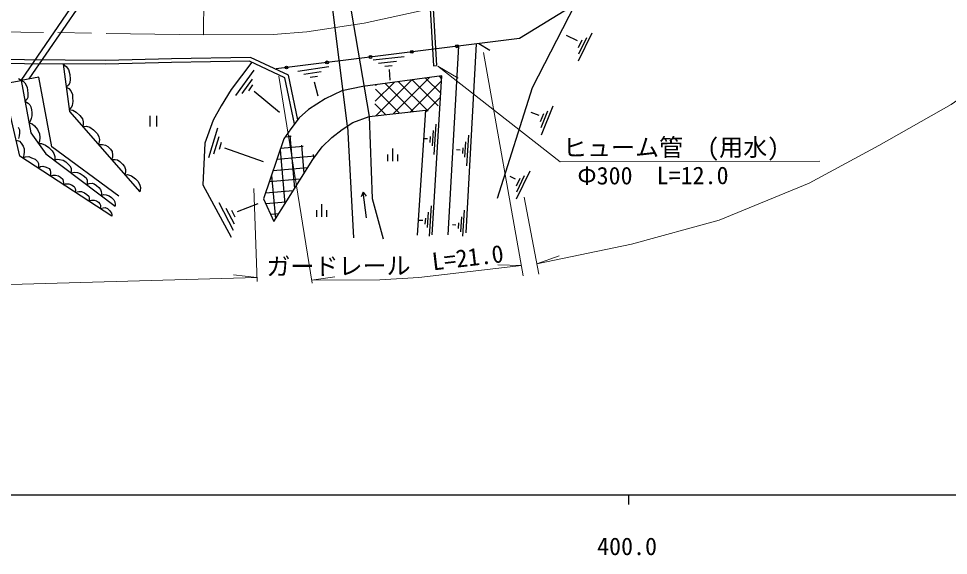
# Model space of a CAD drawing. Units: millimetres at full size, sheet at 1:1000; details may follow other scales. Extents: x 40000 to 680000, y 20000 to 380000.
# Drawn here: x 404575 to 501259, y 198715 to 254556 of the extents above; entities that cross this region are included whole.
import ezdxf
from ezdxf.enums import TextEntityAlignment as Align

# ---------------------------------------------------------------- set-up
doc = ezdxf.new("R2010")
doc.units = ezdxf.units.MM
doc.header["$LTSCALE"] = 1000
doc.linetypes.add('CHAIN', pattern=[18.5, 12, -1.5, 3.5, -1.5])
for name, color, linetype, lineweight in [('M-BGD', 7, 'Continuous', 25), ('M-BMK', 2, 'CHAIN', 13), ('M-STR-HTXT', 7, 'Continuous', 13), ('M-TTL-BAND', 7, 'Continuous', 25)]:
    doc.layers.add(name, color=color, linetype=linetype, lineweight=lineweight)
doc.styles.add('ＭＳ ゴシック', font='')
doc.styles.get('ＭＳ ゴシック').set_extended_font_data('MS Gothic')

msp = doc.modelspace()

# ---------------------------------------------------------------- linework, layer by layer
at = {"layer": 'M-BGD'}
for p, q in [((447312, 262047), (448019, 249662)), ((447015, 261992), (447720, 249645)), ((404837, 248129), (410436, 256270)), ((438772, 243372), (437103, 256635)), ((438854, 257026), (441033, 244356)), ((405670, 248282), (410974, 255994)), ((461497, 252816), (462660, 252267)), ((462811, 250163), (464211, 253091)), ((462832, 250901), (463645, 252601)), ((449254, 232048), (450366, 251703)), ((452164, 251927), (451080, 232276)), ((452443, 251961), (453564, 251269)), ((462806, 251542), (463189, 252345)), ((444657, 250563), (441427, 250236)), ((436832, 249524), (433621, 249053)), ((443855, 250080), (442010, 249893)), ((443421, 249634), (442674, 249558)), ((447720, 249645), (448019, 249662)), ((429020, 249191), (427139, 246546)), ((436053, 249005), (434218, 248736)), ((435639, 248540), (434896, 248431)), ((443092, 249260), (443179, 248148)), ((448305, 248549), (448555, 248299)), ((428856, 248270), (427780, 246758)), ((428905, 247649), (428470, 247037)), ((435303, 247982), (435676, 246508)), ((443616, 247924), (441641, 245949)), ((441780, 247680), (441697, 247596)), ((445452, 248169), (441720, 244437)), ((442689, 247801), (445594, 244895)), ((447287, 248413), (443524, 244650)), ((444093, 247988), (447149, 244931)), ((448541, 248077), (445329, 244864)), ((445497, 248175), (448194, 245477)), ((446901, 248362), (448464, 246798)), ((429076, 247020), (431701, 244816)), ((441684, 247215), (444172, 244727)), ((441632, 245676), (442749, 244559)), ((448439, 246383), (446853, 244797)), ((457836, 244824), (458673, 244496)), ((458849, 243848), (459178, 244675)), ((458919, 243210), (459614, 244962)), ((458948, 242472), (460146, 245488)), ((418233, 244456), (418233, 243338)), ((418900, 244456), (418900, 243338)), ((425251, 243164), (424316, 240056)), ((438772, 243372), (439406, 231764)), ((447678, 242909), (447574, 241322)), ((447973, 243586), (447766, 240421)), ((425391, 242239), (424856, 240463)), ((432906, 242277), (432291, 242223)), ((432771, 242387), (433254, 236874)), ((446744, 242095), (447107, 242076)), ((447387, 242289), (447347, 241682)), ((451055, 241738), (450951, 240151)), ((451350, 242415), (451143, 239250)), ((425636, 241667), (425420, 240948)), ((425999, 241125), (430015, 239682)), ((431772, 240899), (432263, 235293)), ((434165, 241258), (431825, 241053)), ((433987, 241402), (434245, 238454)), ((443486, 239729), (443486, 241058)), ((450121, 240923), (450484, 240904)), ((450764, 241118), (450724, 240511)), ((435405, 240237), (431431, 239890)), ((435202, 240417), (435237, 240016)), ((442952, 239729), (442952, 240426)), ((444019, 239729), (444019, 240426)), ((434611, 239038), (431037, 238726)), ((433862, 237844), (430643, 237562)), ((430875, 238247), (431272, 233713)), ((455654, 238156), (456206, 237895)), ((456352, 237171), (456736, 237973)), ((456357, 235791), (457758, 238719)), ((456378, 236530), (457191, 238230)), ((433113, 236649), (430249, 236398)), ((440395, 236498), (440202, 236031)), ((425385, 235414), (426890, 232539)), ((427345, 234481), (429470, 235333)), ((432363, 235454), (430287, 235272)), ((436104, 233931), (436104, 235259)), ((447460, 235090), (447253, 231925)), ((426131, 234851), (426992, 233207)), ((426707, 234613), (427055, 233948)), ((431614, 234259), (430771, 234185)), ((435570, 233931), (435570, 234628)), ((436637, 233931), (436637, 234628)), ((447165, 234413), (447061, 232826)), ((450920, 234621), (450744, 231939)), ((446231, 233599), (446594, 233580)), ((446874, 233793), (446834, 233186)), ((449691, 233130), (450054, 233111)), ((450334, 233324), (450294, 232717)), ((450625, 233944), (450521, 232358))]:
    msp.add_line(p, q, dxfattribs=at)
for points in [[(520843, 340144), (520125, 335786), (519252, 330857), (517734, 324056), (516453, 319046), (515639, 316209), (508745, 298978), (498969, 284638), (493285, 278001), (490295, 274816), (487936, 272494), (481947, 268070), (471811, 261246), (462948, 256217), (462381, 255991), (456663, 252486), (431350, 249339)], [(454371, 235867), (458013, 247395), (462466, 256024)], [(433281, 243595), (432275, 248407), (428590, 250119), (420472, 249982), (413661, 249802), (405174, 249858), (393792, 250100), (365885, 250764), (339045, 251448), (337268, 251108), (334807, 250728), (332154, 250423), (329759, 250270), (326806, 250299), (324700, 250532), (322606, 250938), (319363, 251958), (262743, 253505)], [(433600, 244023), (432625, 248685), (428675, 250521), (420463, 250382), (413657, 250202), (405180, 250258), (393801, 250499), (365895, 251164), (339012, 251849), (337200, 251502), (334754, 251124), (332119, 250822), (329749, 250670), (326830, 250699), (324760, 250927), (322704, 251327), (319430, 252356), (262766, 253904)], [(409201, 249831), (409877, 244884), (417178, 236537)], [(409201, 249831), (409538, 249564), (409763, 249254), (409910, 248731), (409944, 248247), (409898, 247858), (409775, 247635), (409528, 247432), (409815, 247290), (409994, 247024), (410163, 246646), (410188, 246355), (410199, 245946), (410145, 245527), (410046, 245271), (409848, 245093), (410212, 245028), (410563, 244833), (410959, 244476), (411219, 244139), (411290, 243827), (411284, 243504), (411234, 243332), (411629, 243351), (411969, 243245), (412360, 242989), (412767, 242571), (412933, 242271), (412977, 241961), (412960, 241723), (412886, 241444), (413310, 241441), (413603, 241380), (413848, 241252), (414141, 240989), (414306, 240726), (414349, 240360), (414333, 240089), (414252, 239883), (414621, 239905), (414861, 239865), (415110, 239704), (415386, 239415), (415604, 239180), (415675, 238873), (415684, 238606), (415626, 238312), (415885, 238334), (416319, 238183), (416721, 237894), (417022, 237618), (417192, 237229), (417242, 236969), (417206, 236659), (417178, 236537)], [(428833, 250006), (426674, 247162), (425629, 245480), (424817, 244005), (423927, 241585), (423746, 237253), (426681, 231831)], [(447576, 232071), (448572, 248585), (440387, 247494), (438181, 247043), (436467, 246209), (434735, 245094), (433762, 244241), (432890, 243071), (432156, 242033), (430049, 235806), (431102, 233442), (435159, 239913), (436148, 241215), (437149, 242199), (438219, 243010), (439324, 243735), (441033, 244356), (446869, 245046), (446026, 232039)], [(414283, 234008), (404707, 240258), (403346, 246116), (396281, 246587), (404837, 248129), (405858, 242664), (407402, 240493), (414624, 235054)], [(404837, 248129), (404557, 248305)], [(414990, 236100), (408030, 241225), (406695, 248469), (404837, 248129)], [(404837, 248129), (405073, 248019), (405231, 247856), (405449, 247429), (405511, 247060), (405527, 246789), (405532, 246544), (405522, 246363), (405436, 246155), (405239, 245979), (405570, 245746), (405729, 245593), (405838, 245363), (405926, 245051), (405948, 244777), (405948, 244443), (405893, 244175), (405822, 243956), (405660, 243724), (405969, 243614), (406226, 243395), (406545, 243007), (406764, 242551), (406777, 242169), (406748, 241811), (406630, 241578), (406973, 241560), (407362, 241394), (407731, 241152), (408056, 240795), (408240, 240533), (408329, 240227), (408339, 240003), (408301, 239816), (408592, 239921), (408837, 239911), (409226, 239823), (409495, 239646), (409706, 239448), (409893, 239241), (410027, 238982), (410035, 238742), (410015, 238525), (410400, 238586), (410700, 238562), (410987, 238433), (411299, 238244), (411586, 237975), (411696, 237749), (411720, 237487), (411676, 237274), (411912, 237396), (412210, 237423), (412450, 237352), (412677, 237187), (412908, 236978), (413077, 236792), (413155, 236584), (413186, 236358), (413153, 236162), (413436, 236260), (413670, 236232), (414001, 236123), (414251, 235961), (414465, 235715), (414588, 235501), (414625, 235222), (414624, 235054)], [(441033, 244356), (441345, 235825), (442474, 231649)], [(404532, 243270), (404671, 242981), (404677, 242666), (404644, 242350), (404570, 242098)], [(404323, 241909), (404663, 241806), (404857, 241603), (405044, 241273), (405145, 241002), (405155, 240652), (405129, 240402), (405089, 240194), (405004, 240064), (405303, 240177), (405647, 240201), (405930, 240080), (406291, 239918), (406544, 239689), (406634, 239490), (406651, 239275), (406613, 239013), (406847, 239168), (407078, 239193), (407451, 239099), (407741, 238947), (407859, 238775), (407899, 238573), (407893, 238394), (407858, 238201), (408150, 238279), (408412, 238270), (408709, 238212), (408939, 238077), (409159, 237851), (409222, 237613), (409229, 237458), (409217, 237314), (409445, 237376), (409619, 237381), (409807, 237356), (410072, 237269), (410348, 237106), (410470, 236882), (410501, 236693), (410467, 236499), (410846, 236577), (411123, 236571), (411429, 236427), (411683, 236248), (411862, 236069), (411896, 235867), (411901, 235699), (411872, 235582), (412169, 235660), (412431, 235665), (412679, 235582), (412880, 235456), (413028, 235297), (413080, 235161), (413082, 235018), (413053, 234811), (413371, 234881), (413594, 234890), (413833, 234805), (414038, 234597), (414148, 234465), (414228, 234304), (414273, 234142), (414283, 234008)], [(440751, 233826), (440395, 236498), (440703, 236098)]]:
    msp.add_lwpolyline(points, dxfattribs=at)
for centre in [(450159, 251677), (441171, 250560), (445460, 251093), (432427, 249473), (436637, 249997)]:
    msp.add_circle(centre, 150, dxfattribs=at)
at = {"layer": 'M-BMK'}
msp.add_lwpolyline([(395168, 253306), (423791, 252851), (431041, 252909), (434561, 253174), (440492, 254086), (445912, 255241), (453013, 256949), (455542, 257660), (460508, 259459), (465030, 261441), (469128, 263613), (475777, 267600), (481812, 271969), (486194, 275354), (490156, 279219), (494116, 283863), (500240, 291868), (503358, 296702), (505950, 301060), (507504, 304330), (510365, 312043), (512407, 318582), (513911, 324965), (516915, 340656)], dxfattribs=at)
at = {"layer": 'M-STR-HTXT'}
for p, q in [((424091, 272968), (423791, 252851)), ((457051, 227795), (452911, 251013)), ((448171, 249595), (450297, 248367)), ((435092, 227018), (431629, 248581)), ((429371, 227195), (429044, 236866)), ((458686, 227971), (457136, 235978)), ((458476, 229058), (460788, 229884)), ((456857, 228882), (454403, 228938)), ((429356, 227640), (426916, 227912)), ((435042, 227332), (437471, 227689))]:
    msp.add_line(p, q, dxfattribs=at)
for points in [[(458476, 229058), (468315, 231086), (477411, 233575), (486771, 237439), (494037, 241353), (501536, 245628), (507012, 249472), (511902, 253664), (516836, 258788), (523278, 266990), (529190, 276454), (533482, 284563), (539166, 297485), (544760, 313592), (549244, 328972), (550304, 334584)], [(429356, 227640), (393928, 226625), (363376, 226896), (259277, 226823), (250535, 227241), (247425, 227592), (231948, 231032), (221988, 233982), (210457, 238814), (200513, 244418), (193995, 248849), (150339, 281108), (146110, 283239), (141141, 284502), (137327, 284801), (134556, 284651), (130993, 284036), (127536, 282934), (124498, 281425), (121289, 279471), (118863, 277444), (113986, 272732)], [(487880, 239729), (460875, 239667), (448171, 249595)], [(456857, 228882), (446204, 227631), (442153, 227378), (435042, 227332)]]:
    msp.add_lwpolyline(points, dxfattribs=at)
at = {"layer": 'M-TTL-BAND'}
for p, q in [((40000, 205000), (579000, 205000)), ((468000, 205000), (468000, 204000))]:
    msp.add_line(p, q, dxfattribs=at)

# ---------------------------------------------------------------- texts
at = {"layer": 'M-STR-HTXT', "style": 'ＭＳ ゴシック'}
for s, rotation, p in [('ヒューム管\u3000(用水)', 0.131, (461177, 239668)), ('Φ300\u3000L=12.0', 0.131, (462679, 236746)), ('L=21.0', 6.699, (447731, 227810)), ('ガードレール', 0.376, (430343, 227301))]:
    msp.add_text(s, height=1833, rotation=rotation, dxfattribs=at).set_placement(p, align=Align.BOTTOM_LEFT)
at = {"layer": 'M-TTL-BAND', "style": 'ＭＳ ゴシック'}
msp.add_text('400.0', height=1833, dxfattribs=at).set_placement((467844, 198195), align=Align.BOTTOM_CENTER)

doc.saveas('drawing.dxf')
